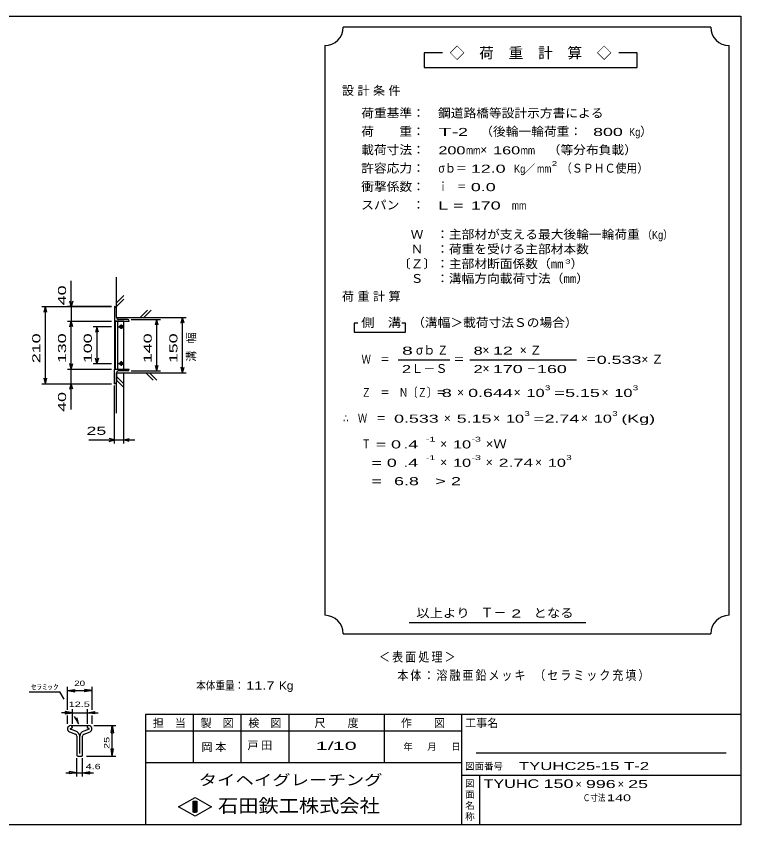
# Model space of a CAD drawing. Units: millimetres, scale not verified. Extents: x -1820 to 1724, y -1285 to 1059.
# Drawn here: x -248 to 1724, y -1141 to 1059 of the extents above; entities that cross this region are included whole.
import ezdxf
from ezdxf.enums import TextEntityAlignment as Align

# ---------------------------------------------------------------- set-up
doc = ezdxf.new("R2010")
doc.units = ezdxf.units.MM
doc.header["$LTSCALE"] = 10
for name, color, linetype, lineweight in [('0_2', 150, 'Continuous', 25), ('16', 3, 'Continuous', 25), ('22', 2, 'Continuous', 25), ('32', 4, 'Continuous', 25)]:
    doc.layers.add(name, color=color, linetype=linetype, lineweight=lineweight)
doc.styles.add('ベクトル', font='')
doc.styles.get('ベクトル').set_extended_font_data('ベクトル')

msp = doc.modelspace()

# ---------------------------------------------------------------- linework, layer by layer
at = {"layer": '0_2'}
for p, q in [((-1736, 1059), (1724, 1059)), ((1724, 1059), (1724, -1141)), ((1724, -841), (104, -841)), ((104, -841), (104, -1141)), ((234, -841), (234, -971)), ((364, -971), (364, -841)), ((494, -841), (494, -971)), ((754, -971), (754, -841)), ((964, -841), (964, -1141)), ((964, -886), (104, -886)), ((1684, -946), (1004, -946)), ((104, -971), (964, -971)), ((964, -1006), (1724, -1006)), ((1014, -1141), (1014, -1006)), ((194, -1092), (239, -1067)), ((234, -1077), (244, -1077)), ((234, -1107), (234, -1077)), ((234, -1077), (236, -1077)), ((236, -1077), (236, -1107)), ((238, -1107), (238, -1077)), ((238, -1077), (240, -1077)), ((239, -1067), (284, -1092)), ((240, -1077), (240, -1107)), ((242, -1107), (242, -1077)), ((242, -1077), (244, -1077)), ((244, -1077), (244, -1107)), ((244, -1077), (244, -1107)), ((239, -1117), (194, -1092)), ((284, -1092), (239, -1117)), ((244, -1107), (234, -1107)), ((236, -1107), (238, -1107)), ((240, -1107), (242, -1107)), ((1724, -1141), (-1736, -1141))]:
    msp.add_line(p, q, dxfattribs=at)
at = {"layer": '16'}
for p, q in [((20, 269), (20, 229)), ((25, 239), (25, 264)), ((20, 229), (60, 229)), ((20, 229), (20, 99)), ((45, 229), (20, 229)), ((22, 229), (22, 99)), ((29, 99), (29, 229)), ((55, 234), (30, 234)), ((38, 220), (38, 208)), ((45, 99), (45, 229)), ((30, 214), (46, 214)), ((40, 217), (36, 217)), ((36, 211), (40, 211)), ((30, 114), (46, 114)), ((40, 117), (36, 117)), ((36, 111), (40, 111)), ((38, 120), (38, 108)), ((20, 99), (60, 99)), ((20, 59), (20, 99)), ((20, 99), (45, 99)), ((25, 89), (25, 64)), ((55, 94), (30, 94))]:
    msp.add_line(p, q, dxfattribs=at)
for centre, radius, start, end in [((20, 264), 5, 0, 90), ((30, 239), 5, 180, 270), ((55, 229), 5, 0, 90), ((36, 214), 3, 90, 270), ((38, 214), 4, 46.6, 133.4), ((38, 214), 4, 226.6, 313.4), ((40, 214), 3, 270, 90), ((36, 114), 3, 90, 270), ((38, 114), 4, 46.6, 133.4), ((38, 114), 4, 226.6, 313.4), ((40, 114), 3, 270, 90), ((30, 89), 5, 90, 180), ((55, 99), 5, 270, 0), ((20, 64), 5, 270, 0)]:
    msp.add_arc(centre, radius, start, end, dxfattribs=at)
at = {"layer": '22', "color": 4}
for p, q in [((1642, 1029), (642, 1029)), ((592, 979), (592, -571)), ((1692, -571), (1692, 979)), ((912, 959), (862, 959)), ((862, 959), (862, 919)), ((1442, 959), (1392, 959)), ((1442, 919), (1442, 959)), ((862, 919), (1442, 919)), ((-98, 269), (-98, 339)), ((25, 239), (25, 349)), ((25, 279), (45, 299)), ((25, 269), (45, 289)), ((-178, 269), (12, 269)), ((-172, 254), (-168, 269)), ((-164, 254), (-168, 269)), ((-168, 59), (-168, 269)), ((12, 269), (-108, 269)), ((-98, 269), (-102, 284)), ((-94, 284), (-98, 269)), ((-98, 269), (-98, 229)), ((90, 239), (110, 259)), ((100, 239), (120, 259)), ((-108, 229), (12, 229)), ((-102, 214), (-98, 229)), ((-94, 214), (-98, 229)), ((-98, 99), (-98, 229)), ((25, 239), (215, 239)), ((65, 234), (145, 234)), ((131, 219), (135, 234)), ((139, 219), (135, 234)), ((135, 94), (135, 234)), ((201, 224), (205, 239)), ((209, 224), (205, 239)), ((205, 89), (205, 239)), ((682, 224), (672, 224)), ((672, 224), (672, 199)), ((812, 224), (802, 224)), ((812, 199), (812, 224)), ((12, 214), (-38, 214)), ((-28, 214), (-32, 199)), ((-24, 199), (-28, 214)), ((-28, 214), (-28, 114)), ((672, 199), (812, 199)), ((-98, 99), (-102, 114)), ((-98, 99), (-94, 114)), ((-38, 114), (12, 114)), ((-28, 114), (-32, 129)), ((-24, 129), (-28, 114)), ((792, 124), (932, 124)), ((987, 124), (1277, 124)), ((-108, 99), (12, 99)), ((-98, 59), (-98, 99)), ((25, 89), (215, 89)), ((25, -21), (25, 89)), ((65, 94), (145, 94)), ((125, 69), (105, 89)), ((135, 69), (115, 89)), ((135, 94), (131, 109)), ((135, 94), (139, 109)), ((205, 89), (201, 104)), ((205, 89), (209, 104)), ((-168, 59), (-172, 74)), ((-168, 59), (-164, 74)), ((45, 59), (25, 79)), ((45, 49), (25, 69)), ((45, -104), (45, 86)), ((-178, 59), (12, 59)), ((-108, 59), (12, 59)), ((-102, 44), (-98, 59)), ((-94, 44), (-98, 59)), ((-98, -11), (-98, 59)), ((20, -104), (20, 54)), ((-50, -94), (20, -94)), ((20, -94), (5, -90)), ((5, -98), (20, -94)), ((20, -94), (45, -94)), ((45, -94), (60, -90)), ((60, -98), (45, -94)), ((45, -94), (75, -94)), ((822, -591), (1302, -591)), ((642, -621), (1642, -621))]:
    msp.add_line(p, q, dxfattribs=at)
for centre, start, end in [((592, 1029), 270, 0), ((1692, 1029), 180, 270), ((592, -621), 0, 90), ((1692, -621), 90, 180)]:
    msp.add_arc(centre, 50, start, end, dxfattribs=at)
at = {"layer": '32'}
for p, q in [((-108, -828), (-108, -766)), ((-41.33, -828), (-41.33, -766)), ((-212.33, -779), (-129, -779)), ((-117.33, -799), (-129, -779)), ((-108, -776), (-88, -773)), ((-108, -776), (-88, -779)), ((-108, -776), (-41.33, -776)), ((-88, -779), (-88, -773)), ((-41.33, -776), (-61.33, -773)), ((-61.33, -779), (-61.33, -773)), ((-41.33, -776), (-61.33, -779)), ((-94.67, -836), (-124.67, -836)), ((-94.67, -836), (-114.67, -833)), ((-114.67, -833), (-114.67, -839)), ((-114.67, -839), (-94.67, -836)), ((-94.67, -866), (-94.67, -826)), ((-94.67, -836), (-54.67, -836)), ((-54.67, -826), (-54.67, -866)), ((-54.67, -836), (-34.67, -833)), ((-34.67, -839), (-54.67, -836)), ((-54.67, -836), (-24.67, -836)), ((-34.67, -833), (-34.67, -839)), ((-108, -866), (-108, -844)), ((-89.67, -846), (-78, -866)), ((-78, -866), (-81.67, -850.33)), ((-41.33, -866), (-41.33, -844)), ((-99.53, -878.71), (-94.73, -876.38)), ((-97.7, -871), (-50.87, -871)), ((-94.73, -876.38), (-94.73, -875.61)), ((-54.67, -875.61), (-54.67, -876.38)), ((-54.67, -876.38), (-49.87, -878.71)), ((-36.33, -871), (23.67, -871)), ((10.67, -891), (13.67, -871)), ((13.67, -871), (16.67, -891)), ((13.67, -954.33), (13.67, -871)), ((-102.6, -888.26), (-86.36, -893.96)), ((-85.66, -886.09), (-100.06, -881.03)), ((-82.37, -899.64), (-82.37, -952.04)), ((-74.67, -946.7), (-74.67, -899.8)), ((-67.03, -952.04), (-67.03, -899.64)), ((-49.34, -881.03), (-63.74, -886.09)), ((-63.04, -893.96), (-46.81, -888.26)), ((10.67, -891), (16.67, -891)), ((13.67, -954.33), (10.67, -934.33)), ((10.67, -934.33), (16.67, -934.33)), ((13.67, -954.33), (16.67, -934.33)), ((-82.33, -1009.33), (-82.33, -959.33)), ((-80.03, -954.37), (-69.37, -954.37)), ((-67, -1009.33), (-67, -959.33)), ((-56.33, -954.33), (23.67, -954.33)), ((-112.33, -999.33), (-82.33, -999.33)), ((-82.33, -999.33), (-102.33, -996.33)), ((-102.33, -1002.33), (-102.33, -996.33)), ((-82.33, -999.33), (-102.33, -1002.33)), ((-82.33, -999.33), (-67, -999.33)), ((-67, -999.33), (-47, -996.33)), ((-67, -999.33), (-47, -1002.33)), ((-67, -999.33), (-37, -999.33)), ((-47, -1002.33), (-47, -996.33))]:
    msp.add_line(p, q, dxfattribs=at)
for centre, radius, start, end in [((-99.03, -880), 9, 90.98, 246.68), ((-98.98, -880.05), 1.47, 111.91, 222.33), ((-99.56, -875.82), 4.83, 2.5, 85.55), ((-49.84, -875.82), 4.83, 94.45, 177.5), ((-50.37, -880), 9, 293.32, 89.02002), ((-50.42, -880.05), 1.47, 317.67, 68.08999), ((-88.36, -899.63), 6, 0, 70.58), ((-89.97, -900.81), 15.33, 3.78, 73.7), ((-59.44, -900.81), 15.33, 106.3, 176.22), ((-61.04, -899.63), 6, 109.42, 180), ((-80.03, -952.04), 2.33, 180, 270), ((-69.37, -952.04), 2.33, 270, 0)]:
    msp.add_arc(centre, radius, start, end, dxfattribs=at)

# ---------------------------------------------------------------- texts
at = {"layer": '0_2', "style": 'ベクトル'}
for s, height, p in [('担\u3000当', 21.99, (124, -864)), ('製\u3000図', 21.99, (254, -864)), ('検\u3000図', 21.99, (384, -864)), ('尺\u3000\u3000度', 21.99, (564, -864)), ('作\u3000\u3000図', 21.99, (799, -864)), ('工事名', 21.99, (974, -864)), ('年', 18.33, (806, -928.5)), ('月', 18.33, (871, -928.5)), ('日', 18.33, (936, -928.5)), ('図面番号', 18.33, (974, -981.5)), ('図', 18.33, (974, -1028.5)), ('面', 18.33, (974, -1058.5)), ('名', 18.33, (974, -1088.5)), ('称', 18.33, (974, -1118.5))]:
    msp.add_text(s, height=height, dxfattribs=at).set_placement(p, align=Align.MIDDLE_LEFT)
at = {"layer": '0_2', "color": 222, "style": 'ベクトル'}
for s, height, width, p in [('タイヘイグレーチング', 29.33, 1.25, (249, -1019)), ('石田鉄工株式会社', 36.66, 1.1, (301.5, -1089))]:
    msp.add_text(s, height=height, dxfattribs=dict(at, width=width)).set_placement(p, align=Align.MIDDLE_LEFT)
at = {"layer": '22', "style": 'ベクトル'}
for s, height, p in [('◇\u3000荷\u3000重\u3000計\u3000算\u3000◇', 29.33, (932, 959)), ('）', 24.19, (1450, 745.5)), ('×', 24.19, (1015, 695.5)), ('／', 21.99, (1134.5, 644)), ('）', 24.19, (1261, 385.5)), ('σｂ', 24.19, (840, 150.5)), ('×', 24.19, (1021, 150.5)), ('Ｌ－Ｓ', 24.19, (827, 100.5)), ('×', 24.19, (1021, 100.5)), ('×', 24.19, (952, 35.5)), ('×', 24.19, (1106, 35.5)), ('×', 24.19, (1345, 35.5)), ('×', 24.19, (916, -34.5)), ('×', 24.19, (1050, -34.5)), ('×', 24.19, (1289, -34.5)), ('×', 24.19, (906, -104.5)), ('×', 24.19, (906, -154.5)), ('×', 24.19, (1030, -154.5)), ('×', 24.19, (1164, -154.5)), ('Ｔ－', 25.66, (1016, -563.5)), ('×', 21.99, (1274, -1030)), ('×', 21.99, (1389, -1030))]:
    msp.add_text(s, height=height, dxfattribs=at).set_placement(p, align=Align.MIDDLE_LEFT)
for s, height, width, p in [('荷重基準：\u3000', 24.19, 1.05, (691, 795.5)), ('鋼道路橋等設計示方書による', 24.19, 1.05, (900, 795.5)), ('荷\u3000\u3000重：\u3000', 24.19, 1.05, (691, 745.5)), ('T-', 21.99, 2, (901, 744)), (' 2 ', 21.99, 1.65, (941, 744)), ('（後輪一輪荷重：', 24.19, 1.05, (1015, 745.5)), ('  800', 21.99, 1.65, (1295, 744)), ('Kg', 21.99, 0.85, (1420, 744)), ('載荷寸法：\u3000', 24.19, 1.05, (691, 695.5)), ('200', 21.99, 1.5, (901, 694)), ('160', 21.99, 1.5, (1050, 694)), ('\u3000（等分布負載）', 24.19, 1.05, (1164, 695.5)), ('mm', 21.99, 0.8, (976, 694)), ('mm', 21.99, 0.8, (1125, 694)), ('許容応力：\u3000', 24.19, 1.05, (691, 645.5)), ('2', 13.2, 1.5, (1209.5, 658)), ('（ＳＰＨＣ使用）', 24.19, 0.9, (1234.5, 645.5)), ('σｂ＝', 24.19, 0.9, (901, 645.5)), (' 12.0', 21.99, 1.65, (976, 644)), ('Kg', 21.99, 0.85, (1107, 644)), ('mm', 21.99, 0.8, (1169.5, 644)), ('衝撃係数：\u3000', 24.19, 1.05, (691, 595.5)), ('ｉ\u3000＝', 24.19, 0.75, (901, 595.5)), (' 0.0', 21.99, 1.65, (976, 594)), ('スパン\u3000：\u3000', 24.19, 1.05, (691, 545.5)), ('L =', 21.99, 1.65, (901, 544)), (' 170 ', 21.99, 1.65, (976, 544)), ('mm', 21.99, 0.8, (1101, 544)), ('\u3000Ｗ\u3000：主部材が支える最大後輪一輪荷重', 24.19, 1.05, (791, 465.5)), ('（Kg）', 21.99, 0.85, (1456, 464)), ('\u3000Ｎ\u3000：荷重を受ける主部材本数', 24.19, 1.05, (791, 425.5)), ('〔Ｚ〕：主部材断面係数（㎜', 24.19, 1.05, (791, 385.5)), ('3', 11, 1.8, (1246, 391.5)), ('\u3000Ｓ\u3000：溝幅方向載荷寸法（㎜）', 24.19, 1.05, (791, 345.5)), ('側\u3000溝', 24.19, 1.1, (691, 225.5)), ('\u3000（溝幅＞載荷寸法Ｓの場合）', 24.19, 1.05, (795, 225.5)), ('8', 21.99, 1.8, (802, 149)), ('Ｚ', 24.19, 0.9, (898, 150.5)), ('8', 21.99, 1.5, (997, 149)), (' 12 ', 21.99, 1.65, (1036, 149)), ('Ｗ\u3000＝', 24.19, 0.75, (692, 125.5)), ('0.533', 21.99, 1.65, (1332, 124)), ('2', 21.99, 1.5, (802, 99)), ('＝', 24.19, 0.9, (942, 125.5)), ('2', 21.99, 1.5, (997, 99)), (' 170 ', 21.99, 1.65, (1036, 99)), (' 160 ', 21.99, 1.65, (1156, 99)), ('＝', 24.19, 0.9, (1302, 125.5)), ('－', 24.19, 0.75, (1141, 100.5)), ('Ｚ\u3000＝\u3000Ｎ〔Ｚ〕＝', 24.19, 0.75, (692, 35.5)), (' 8 ', 21.99, 1.65, (897, 34)), ('0.644', 21.99, 1.65, (982, 34)), ('10', 21.99, 1.5, (1141, 34)), ('3', 13.2, 1.5, (1191, 48)), ('5.15', 21.99, 1.65, (1246, 34)), ('10', 21.99, 1.5, (1380, 34)), ('3', 13.2, 1.5, (1430, 48)), ('=', 21.99, 1.7, (1216, 34)), ('3', 13.2, 1.5, (1135, -22)), ('3', 13.2, 1.5, (1374, -22)), ('∴\u3000Ｗ\u3000＝', 24.19, 0.75, (642, -34.5)), (' 0.533', 21.99, 1.65, (767, -36)), ('5.15', 21.99, 1.65, (951, -36)), ('10', 21.99, 1.5, (1085, -36)), ('=', 21.99, 1.7, (1160, -36)), ('2.74', 21.99, 1.65, (1190, -36)), ('10', 21.99, 1.5, (1324, -36)), ('(Kg)', 21.99, 1.65, (1399, -36)), (' 25 ', 21.99, 1.65, (-70, -69)), ('-1', 13.2, 1.65, (867, -92)), ('-3', 13.2, 1.65, (991, -92)), ('Ｔ', 24.19, 0.75, (692, -104.5)), (' = 0', 21.99, 1.65, (717, -106)), (' .4 ', 21.99, 1.65, (792, -106)), ('10', 21.99, 1.5, (941, -106)), ('×Ｗ', 24.19, 1.1, (1030, -104.5)), ('  = 0', 21.99, 1.65, (692, -156)), (' .4 ', 21.99, 1.65, (792, -156)), ('-1', 13.2, 1.65, (867, -142)), ('10', 21.99, 1.5, (941, -156)), ('-3', 13.2, 1.65, (991, -142)), ('2.74', 21.99, 1.65, (1065, -156)), ('10', 21.99, 1.5, (1199, -156)), ('3', 13.2, 1.5, (1249, -142)), (' 6.8', 21.99, 1.65, (767, -206)), (' 2 ', 21.99, 1.65, (922, -206)), ('  =', 21.99, 1.65, (692, -206)), ('>', 21.99, 1.7, (892, -206)), ('以上より\u3000', 24.19, 1.1, (841, -564.5)), (' 2 ', 21.99, 1.65, (1086, -566)), ('となる', 24.19, 1.1, (1160, -564.5)), ('本体重量：', 21.99, 0.85, (242, -762)), (' 11.7', 21.99, 1.35, (367, -762)), ('Kg', 21.99, 1.1, (467, -762)), ('1/', 21.99, 2, (567, -926)), (' 10 ', 21.99, 2, (597, -926)), ('TYUHC25-15 T-2', 21.99, 1.55, (1120, -981)), ('TYUHC', 23.46, 1.4, (1024, -1029)), (' 150 ', 23.46, 1.55, (1174, -1029)), (' 996 ', 21.99, 1.65, (1289, -1030)), (' 25 ', 21.99, 1.65, (1404, -1030)), ('Ｃ寸法：', 18.33, 0.8, (1294, -1067.5)), (' 140 ', 18.33, 1.6, (1349, -1067.5))]:
    msp.add_text(s, height=height, dxfattribs=dict(at, width=width)).set_placement(p, align=Align.MIDDLE_LEFT)
at = {"layer": '22', "style": 'ベクトル', "width": 1.65}
for s, p in [(' 40 ', (-123, 259)), (' 210 ', (-193, 101.5)), (' 130 ', (-123, 101.5)), (' 100 ', (-53, 101.5)), (' 140 ', (110, 101.5)), (' 150 ', (180, 101.5)), (' 40 ', (-123, -31))]:
    msp.add_text(s, height=21.99, rotation=90, dxfattribs=at).set_placement(p, align=Align.MIDDLE_LEFT)
at = {"layer": '22', "attachment_point": 4, "style": 'ベクトル'}
for s, insert, char_height in [('\\T1.28;設計条件', (638.5, 855.5), 24.19), ('\\T1.28;荷重計算', (638.5, 295.5), 24.19), ('\\T1.42;×Ｚ', (1122.5, 150.5), 24.19), ('\\T1.42;×Ｚ', (1453.5, 125.5), 24.19), ('\\T1.2;\\W0.85;＜表面処理＞', (739.5, -685.5), 25.66), ('\\T1.19;\\W0.85;本体：溶融亜鉛メッキ', (789.5, -735.5), 25.66), ('\\T1.19;\\W0.85;（セラミック充填）', (1162, -735.5), 25.66), ('\\T1.25;岡本\u3000', (256.5, -931), 21.99), ('\\T1.25;戸田\u3000', (381.5, -926), 21.99)]:
    msp.add_mtext(s, dxfattribs=dict(at, insert=insert, char_height=char_height))
at = {"layer": '22', "insert": (230, 119), "char_height": 21.99, "attachment_point": 4, "rotation": 90, "style": 'ベクトル'}
msp.add_mtext('\\T1.67;溝幅', dxfattribs=at)
at = {"layer": '32', "color": 2, "style": 'ベクトル'}
for s, width, p in [('ｾﾗﾐｯｸ', 1.5, (-207.33, -766)), ('20', 1.35, (-89.67, -756)), ('12.5', 1.5, (-104.67, -813)), (' 4.6 ', 1.5, (-67, -982.33))]:
    msp.add_text(s, height=14.66, dxfattribs=dict(at, width=width)).set_placement(p, align=Align.MIDDLE_LEFT)
at = {"layer": '32', "color": 2, "style": 'ベクトル', "width": 1.5}
msp.add_text(' 25 ', height=14.66, rotation=90, dxfattribs=at).set_placement((-1.33, -942.67), align=Align.MIDDLE_LEFT)

doc.saveas('drawing.dxf')
